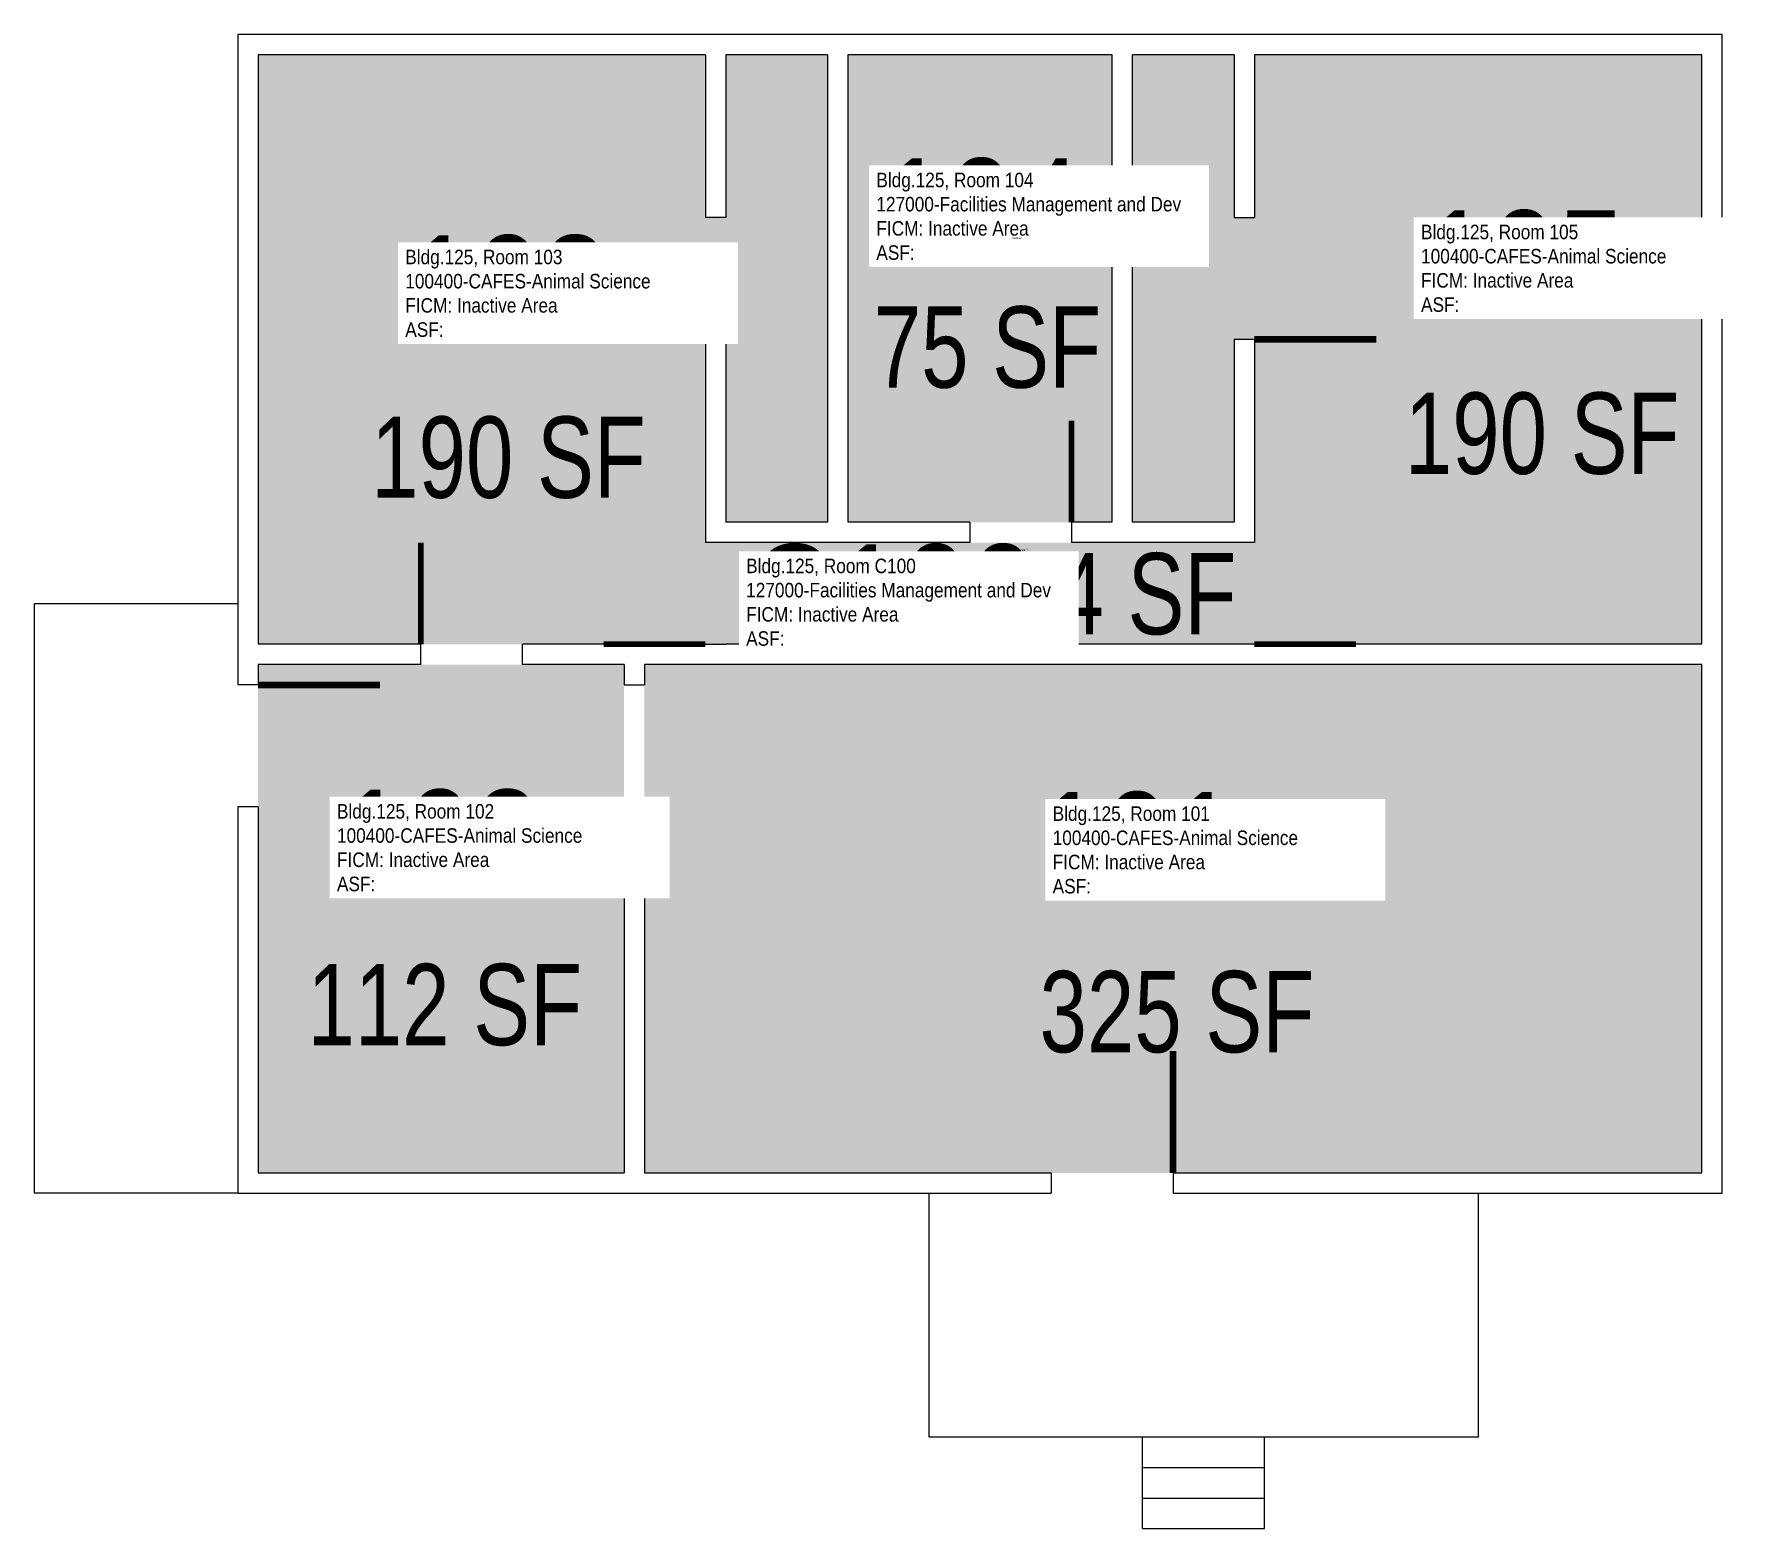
# Model space of a CAD drawing. Header units: inches. Extents: x -60 to 447, y -99 to 342.
import ezdxf
from ezdxf.enums import TextEntityAlignment as Align

# ---------------------------------------------------------------- set-up
doc = ezdxf.new("R2010")
doc.units = ezdxf.units.IN
doc.header["$LTSCALE"] = 10
doc.header["$MEASUREMENT"] = 0
for name, color, linetype in [('A-DOOR', 2, 'CONTINUOUS'), ('A-IDEN-RNUM', 7, 'CONTINUOUS'), ('A-IDEN-SNUM', 4, 'CONTINUOUS'), ('A-IDEN-VNUM', 4, 'CONTINUOUS'), ('A-SITE', 3, 'CONTINUOUS'), ('A-WALL', 5, 'CONTINUOUS'), ('AREA-TEXT', 3, 'CONTINUOUS'), ('Rooms-Category-Color', 7, 'CONTINUOUS'), ('Rooms-College-Color', 7, 'CONTINUOUS'), ('Rooms-Department-Color', 7, 'CONTINUOUS'), ('Rooms-Division-Color', 7, 'CONTINUOUS'), ('Rooms-Information', 7, 'CONTINUOUS')]:
    doc.layers.add(name, color=color, linetype=linetype)
doc.styles.add('CP_AREA', font='arial.ttf', dxfattribs={"height": 15})
doc.styles.add('CP_ROOMSNUMBER', font='arial.ttf', dxfattribs={"height": 1})
doc.styles.add('CP_ROOMVNUMBER', font='arial.ttf', dxfattribs={"width": 0.85, "height": 0.075})

msp = doc.modelspace()

# ---------------------------------------------------------------- hatches: boundary and pattern name
at = {"layer": 'Rooms-Category-Color', "true_color": 0xadadad}
for points in [[(138, 252), (138, 162), (6, 162), (6, 336), (138, 336), (138, 288), (144, 288), (144, 336), (174, 336), (174, 198), (144, 198), (144, 252)], [(180, 336), (258, 336), (258, 198), (180, 198)], [(300, 252), (300, 162), (432, 162), (432, 336), (300, 336), (300, 288), (294, 288), (294, 336), (264, 336), (264, 198), (294, 198), (294, 252)], [(300, 162), (138, 162), (138, 192), (300, 192)], [(6, 156), (114, 156), (114, 6), (6, 6)], [(120, 6), (432, 6), (432, 156), (120, 156)]]:
    msp.add_hatch(color=253, dxfattribs=at).paths.add_polyline_path(points)
at = {"layer": 'Rooms-College-Color', "true_color": 0xadadad}
for points in [[(138, 252), (138, 162), (6, 162), (6, 336), (138, 336), (138, 288), (144, 288), (144, 336), (174, 336), (174, 198), (144, 198), (144, 252)], [(180, 336), (258, 336), (258, 198), (180, 198)], [(300, 252), (300, 162), (432, 162), (432, 336), (300, 336), (300, 288), (294, 288), (294, 336), (264, 336), (264, 198), (294, 198), (294, 252)], [(300, 162), (138, 162), (138, 192), (300, 192)], [(6, 156), (114, 156), (114, 6), (6, 6)], [(120, 6), (432, 6), (432, 156), (120, 156)]]:
    msp.add_hatch(color=253, dxfattribs=at).paths.add_polyline_path(points)
at = {"layer": 'Rooms-Department-Color', "true_color": 0xacacac}
for points in [[(138, 252), (138, 162), (6, 162), (6, 336), (138, 336), (138, 288), (144, 288), (144, 336), (174, 336), (174, 198), (144, 198), (144, 252)], [(180, 336), (258, 336), (258, 198), (180, 198)], [(300, 252), (300, 162), (432, 162), (432, 336), (300, 336), (300, 288), (294, 288), (294, 336), (264, 336), (264, 198), (294, 198), (294, 252)], [(300, 162), (138, 162), (138, 192), (300, 192)], [(6, 156), (114, 156), (114, 6), (6, 6)], [(120, 6), (432, 6), (432, 156), (120, 156)]]:
    msp.add_hatch(color=253, dxfattribs=at).paths.add_polyline_path(points)
at = {"layer": 'Rooms-Division-Color', "true_color": 0xadadad}
for points in [[(138, 252), (138, 162), (6, 162), (6, 336), (138, 336), (138, 288), (144, 288), (144, 336), (174, 336), (174, 198), (144, 198), (144, 252)], [(180, 336), (258, 336), (258, 198), (180, 198)], [(300, 252), (300, 162), (432, 162), (432, 336), (300, 336), (300, 288), (294, 288), (294, 336), (264, 336), (264, 198), (294, 198), (294, 252)], [(300, 162), (138, 162), (138, 192), (300, 192)], [(6, 156), (114, 156), (114, 6), (6, 6)], [(120, 6), (432, 6), (432, 156), (120, 156)]]:
    msp.add_hatch(color=253, dxfattribs=at).paths.add_polyline_path(points)

# ---------------------------------------------------------------- linework, layer by layer
at = {"layer": 'A-DOOR'}
for points in [[(138, 252, 2, 2, 0), (102, 252, 0, 0, -0.414214), (138, 288, 0, 0, 0)], [(300, 252, 2, 2, 0), (336, 252, 0, 0, 0.414214), (300, 288, 0, 0, 0)], [(246, 198, 1.67, 1.67, 0), (246, 228, 0, 0, 0.414214), (216, 198, 0, 0, 0)], [(54, 162, 1.67, 1.67, 0), (54, 192, 0, 0, -0.414214), (84, 162, 0, 0, 0)], [(138, 162, 1.67, 1.67, 0), (108, 162, 0, 0, -0.414214), (138, 192, 0, 0, 0)], [(300, 162, 1.67, 1.67, 0), (330, 162, 0, 0, 0.414214), (300, 192, 0, 0, 0)], [(6, 150, 2, 2, 0), (42, 150, 0, 0, -0.414214), (6, 114, 0, 0, 0)], [(276, 6, 2, 2, 0), (276, 42, 0, 0, 0.414214), (240, 6, 0, 0, 0)]]:
    msp.add_lwpolyline(points, format="xyseb", dxfattribs=at)
at = {"layer": 'A-SITE'}
for p, q in [((267, -99), (267, -72)), ((303, -99), (303, -72)), ((267, -81), (303, -81)), ((267, -90), (303, -90)), ((267, -99), (303, -99))]:
    msp.add_line(p, q, dxfattribs=at)
for points in [[(0, 0), (-60, 0), (-60, 174), (0, 174)], [(366, 0), (366, -72), (204, -72), (204, 0)]]:
    msp.add_lwpolyline(points, dxfattribs=at)
at = {"layer": 'A-WALL'}
for p, q in [((438, 342), (0, 342)), ((0, 342), (0, 150)), ((438, 0), (438, 342)), ((6, 336), (6, 162)), ((138, 336), (6, 336)), ((138, 336), (138, 288)), ((144, 336), (144, 288)), ((174, 336), (144, 336)), ((174, 336), (174, 198)), ((180, 336), (180, 198)), ((258, 336), (180, 336)), ((258, 198), (258, 336)), ((264, 198), (264, 336)), ((294, 336), (264, 336)), ((294, 336), (294, 288)), ((432, 336), (300, 336)), ((300, 336), (300, 288)), ((432, 162), (432, 336)), ((144, 288), (138, 288)), ((294, 288), (300, 288)), ((144, 252), (138, 252)), ((138, 252), (138, 192)), ((144, 252), (144, 198)), ((294, 252), (294, 198)), ((294, 252), (300, 252)), ((300, 252), (300, 192)), ((174, 198), (144, 198)), ((216, 198), (180, 198)), ((216, 198), (216, 192)), ((258, 198), (246, 198)), ((246, 198), (246, 192)), ((294, 198), (264, 198)), ((216, 192), (138, 192)), ((300, 192), (246, 192)), ((54, 162), (6, 162)), ((54, 156), (54, 162)), ((138, 162), (84, 162)), ((84, 156), (84, 162)), ((138, 162), (144, 162)), ((432, 162), (144, 162)), ((6, 156), (6, 150)), ((54, 156), (6, 156)), ((114, 156), (84, 156)), ((114, 156), (114, 150)), ((432, 156), (120, 156)), ((120, 156), (120, 150)), ((432, 6), (432, 156)), ((6, 150), (0, 150)), ((114, 150), (120, 150)), ((6, 114), (0, 114)), ((0, 114), (0, 0)), ((6, 114), (6, 6)), ((114, 114), (120, 114)), ((114, 114), (114, 6)), ((120, 114), (120, 6)), ((6, 6), (114, 6)), ((120, 6), (240, 6)), ((240, 6), (240, 0)), ((276, 6), (276, 0)), ((276, 6), (432, 6)), ((0, 0), (240, 0)), ((0, 0), (1, 0)), ((0, 0), (1, 0)), ((276, 0), (438, 0))]:
    msp.add_line(p, q, dxfattribs=at)

# ---------------------------------------------------------------- texts
at = {"layer": 'A-IDEN-RNUM', "style": 'CP_ROOMSNUMBER'}
for s, p in [('0104-00', (228.44, 281.62)), ('0105-00', (379.53, 275.05)), ('0103-00', (79.8, 267.67)), ('C100-00', (230.44, 189.62)), ('0102-00', (73.22, 103.39)), ('0101-00', (265.38, 103.39))]:
    msp.add_text(s, height=0.36, rotation=360, dxfattribs=at).set_placement(p)
at = {"layer": 'A-IDEN-SNUM', "style": 'CP_ROOMSNUMBER'}
for s, p in [('1250010400', (228.44, 281.62)), ('1250010500', (379.53, 275.05)), ('1250010300', (79.8, 267.67)), ('1250C10000', (230.44, 189.62)), ('1250010200', (73.22, 103.39)), ('1250010100', (265.38, 103.39))]:
    msp.add_text(s, height=0.36, rotation=360, dxfattribs=at).set_placement(p)
at = {"layer": 'A-IDEN-VNUM', "style": 'CP_ROOMVNUMBER', "width": 0.85}
for s, p in [('104', (219.41, 290.4)), ('105', (379.53, 275.05)), ('103', (79.8, 267.67)), ('C100', (193.14, 176.49)), ('102', (59.65, 104.06)), ('101', (265.38, 103.39))]:
    msp.add_text(s, height=30, rotation=360, dxfattribs=at).set_placement(p, align=Align.MIDDLE_CENTER)
at = {"layer": 'AREA-TEXT', "style": 'CP_AREA', "width": 0.75}
for s, p in [('75 SF', (221.23, 249.73)), ('190 SF', (384.93, 224.29)), ('190 SF', (79.92, 217.22)), ('34 SF', (261.17, 176.93)), ('112 SF', (61.1, 55.67)), ('325 SF', (277.14, 53.58))]:
    msp.add_text(s, height=24, dxfattribs=at).set_placement(p, align=Align.MIDDLE_CENTER)

# ---------------------------------------------------------------- next in the draw order: texts
at = {"layer": 'Rooms-Information', "char_height": 4.2857, "width": 96, "attachment_point": 7, "rotation": 360, "style": 'CP_ROOMVNUMBER', "bg_fill": 3, "box_fill_scale": 1.5, "bg_fill_color": 256, "bg_fill_true_color": 13158600, "bg_fill_transparency": 0}
for s, insert in [('Bldg.125, Room 104^M^J127000-Facilities Management and Dev^M^JFICM: Inactive Area^M^JASF: ', (188.45, 275.4)), ('Bldg.125, Room 105^M^J100400-CAFES-Animal Science^M^JFICM: Inactive Area^M^JASF: ', (349.18, 260.05)), ('Bldg.125, Room 103^M^J100400-CAFES-Animal Science^M^JFICM: Inactive Area^M^JASF: ', (49.44, 252.67)), ('Bldg.125, Room C100^M^J127000-Facilities Management and Dev^M^JFICM: Inactive Area^M^JASF: ', (150.03, 161.49)), ('Bldg.125, Room 102^M^J100400-CAFES-Animal Science^M^JFICM: Inactive Area^M^JASF: ', (29.29, 89.06)), ('Bldg.125, Room 101^M^J100400-CAFES-Animal Science^M^JFICM: Inactive Area^M^JASF: ', (240.48, 88.39))]:
    msp.add_mtext(s, dxfattribs=dict(at, insert=insert))

doc.saveas('drawing.dxf')
